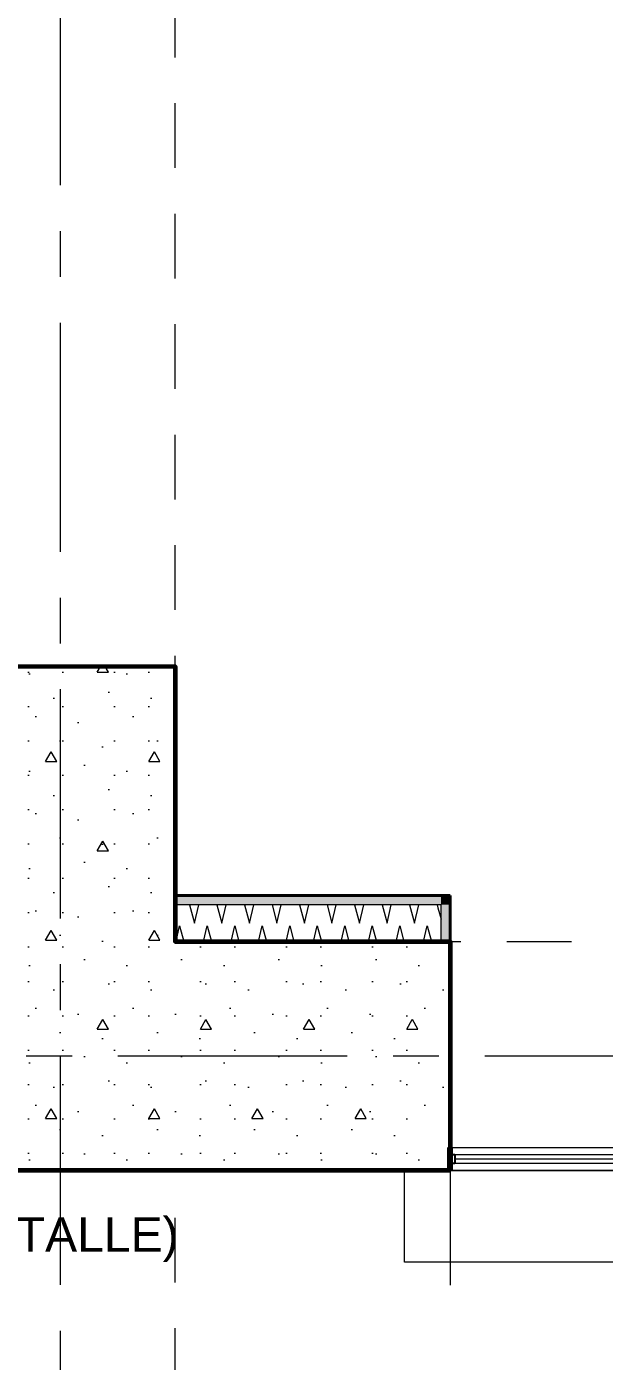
# Model space of a CAD drawing. Header units: inches. Extents: x -38 to 5698, y -33 to 92.
# Drawn here: x 115.746 to 117.006, y 29.283 to 32.196 of the extents above; entities that cross this region are included whole.
import ezdxf

# ---------------------------------------------------------------- set-up
doc = ezdxf.new("R2010")
doc.units = ezdxf.units.IN
doc.header["$MEASUREMENT"] = 0
doc.linetypes.add('Hidden Line', pattern=[0.195611, 0.141111, -0.0545])
doc.linetypes.add('Punto & Raya', pattern=[0.65, 0.5, -0.075, 0, -0.075])
for name, color, linetype in [('02 _ ARQ _ ALB _ Ejes Generales', 7, 'Continuous'), ('02 _ ARQ _ ALB _ Muros Interiores', 7, 'Continuous'), ('02 _ ARQ _ ZON _ Espacio.3D', 7, 'Continuous'), ('08 _ STR _ EXT _ 06 Columnas', 7, 'Continuous'), ('08 _ STR _ EXT _ 09 Vigas', 7, 'Continuous'), ('Dibujo 2D - General', 7, 'Continuous'), ('Estructura - 04 MURO', 253, 'Continuous'), ('Interior - Mobiliario', 7, 'Continuous'), ('Notas - Etiquetas', 251, 'Continuous')]:
    doc.layers.add(name, color=color, linetype=linetype)
doc.styles.add('Estilo_Generado_4', font='swisse.ttf')
doc.dimstyles.new('Estilo_Generado__8', dxfattribs={"dimtxt": 0.18, "dimasz": 0.0912, "dimexe": 0.18, "dimexo": 0.0625, "dimgap": 0, "dimtad": 0, "dimtih": 1, "dimtoh": 1, "dimdec": 4, "dimzin": 0, "dimdsep": 46, "dimcen": 0.09, "dimadec": 0, "dimazin": 0, "dimtfac": 1, "dimtdec": 4, "dimtmove": 0, "dimatfit": 3, "dimldrblk": 'ARROWHEAD_5', "dimfxl": 1, "dimtolj": 1, "dimtzin": 0, "dimarcsym": 0})

# ---------------------------------------------------------------- blocks, each defined once
blk = doc.blocks.new('*X64', base_point=(804.059, 0))
at = {"layer": 'Estructura - 04 MURO', "color": 9, "linetype": 'Continuous', "lineweight": 5}
for p, q in [((828.2022, 30.2733), (828.209, 30.2481)), ((828.1711, 30.2), (828.179, 30.2339)), ((828.179, 30.2339), (828.1881, 30.2))]:
    blk.add_line(p, q, dxfattribs=at)
blk = doc.blocks.new('*X65', base_point=(804.059, 0))
at = {"layer": 'Estructura - 04 MURO', "color": 9, "linetype": 'Continuous', "lineweight": 5}
for p, q in [((828.1404, 30.28), (828.1512, 30.24)), ((828.1512, 30.24), (828.1605, 30.28)), ((828.2004, 30.28), (828.2022, 30.2733))]:
    blk.add_line(p, q, dxfattribs=at)
blk = doc.blocks.new('*X66', base_point=(804.059, 0))
at = {"layer": 'Estructura - 04 MURO', "color": 9, "linetype": 'Continuous', "lineweight": 5}
for p, q in [((827.6604, 30.28), (827.6712, 30.24)), ((827.6712, 30.24), (827.6805, 30.28)), ((827.7204, 30.28), (827.7312, 30.24)), ((827.7312, 30.24), (827.7405, 30.28)), ((827.7804, 30.28), (827.7912, 30.24)), ((827.7912, 30.24), (827.8005, 30.28)), ((827.8404, 30.28), (827.8512, 30.24)), ((827.8512, 30.24), (827.8605, 30.28)), ((827.9004, 30.28), (827.9112, 30.24)), ((827.9112, 30.24), (827.9205, 30.28)), ((827.9604, 30.28), (827.9712, 30.24)), ((827.9712, 30.24), (827.9805, 30.28)), ((828.0204, 30.28), (828.0312, 30.24)), ((828.0312, 30.24), (828.0405, 30.28)), ((828.0804, 30.28), (828.0912, 30.24)), ((828.0912, 30.24), (828.1005, 30.28)), ((827.6311, 30.2), (827.639, 30.2339)), ((827.639, 30.2339), (827.6481, 30.2)), ((827.6911, 30.2), (827.699, 30.2339)), ((827.699, 30.2339), (827.7081, 30.2)), ((827.7511, 30.2), (827.759, 30.2339)), ((827.759, 30.2339), (827.7681, 30.2)), ((827.8111, 30.2), (827.819, 30.2339)), ((827.819, 30.2339), (827.8281, 30.2)), ((827.8711, 30.2), (827.879, 30.2339)), ((827.879, 30.2339), (827.8881, 30.2)), ((827.9311, 30.2), (827.939, 30.2339)), ((827.939, 30.2339), (827.9481, 30.2)), ((827.9911, 30.2), (827.999, 30.2339)), ((827.999, 30.2339), (828.0081, 30.2)), ((828.0511, 30.2), (828.059, 30.2339)), ((828.059, 30.2339), (828.0681, 30.2)), ((828.1111, 30.2), (828.119, 30.2339)), ((828.119, 30.2339), (828.1281, 30.2))]:
    blk.add_line(p, q, dxfattribs=at)
blk = doc.blocks.new('ARROWHEAD_5')
at = {"linetype": 'Continuous', "lineweight": 0}
blk.add_hatch(color=0, dxfattribs=at).paths.add_polyline_path([(-1, 0.2679), (0, 0), (-1, -0.2679)])
at = {"color": 0, "linetype": 'Continuous', "lineweight": 0}
blk.add_line((0, 0), (-1, 0), dxfattribs=at)

msp = doc.modelspace()

# ---------------------------------------------------------------- hatches: boundary and pattern name
at = {"layer": '08 _ STR _ EXT _ 06 Columnas', "linetype": 'Continuous', "lineweight": 9}
h = msp.add_hatch(dxfattribs=at)
h.set_pattern_fill('HORMIGÓN_EN_MASA_0002', style=0, pattern_type=2)
h.set_pattern_definition([(0, (92.5, 3e-09), (0, 0.3897114), [0.024375, -0.200625]), (0, (92.6125, 0.19486), (0, 0.3897114), [0.024375, -0.200625]), (60, (92.5, 3e-09), (-0.3375, 0.1948557), [0.024375, -0.200625]), (60, (92.725, 3e-09), (-0.3375, 0.1948557), [0.024375, -0.200625]), (120, (92.5244, 3e-09), (0.3375, 0.1948557), [0.024375, -0.200625]), (120, (92.7494, 3e-09), (0.3375, 0.1948557), [0.024375, -0.200625]), (0, (92.500015, 0.0375), (0, 0.075), [0, -0.075, 0, -0.1125]), (45, (92.537515, 0.0375), (-0.05303301, 0.05303301), [0, -0.05625, 0, -0.09375])])
h.paths.add_polyline_path([(116.67, 29.7), (116.67, 30.1999), (116.07, 30.2), (116.07, 30.8001), (115.57, 30.8002), (115.57, 29.7)])
at = {"layer": 'Estructura - 04 MURO', "linetype": 'Continuous', "lineweight": 9}
for points in [[(116.65, 30.3), (116.07, 30.3), (116.07, 30.28), (116.65, 30.28)], [(116.65, 30.28), (116.67, 30.28), (116.67, 30.3)], [(116.65, 30.28), (116.67, 30.3), (116.65, 30.3)], [(116.65, 30.28), (116.65, 30.2), (116.67, 30.2), (116.67, 30.28)]]:
    msp.add_hatch(color=252, dxfattribs=at).paths.add_polyline_path(points)

# ---------------------------------------------------------------- linework, layer by layer
at = {"layer": '02 _ ARQ _ ALB _ Ejes Generales', "color": 252, "linetype": 'Punto & Raya', "lineweight": 13}
for p, q in [((115.82, 3.05), (115.82, 44.9)), ((98.3454, 29.95), (147.07, 29.95))]:
    msp.add_line(p, q, dxfattribs=at)
at = {"layer": '02 _ ARQ _ ALB _ Muros Interiores', "color": 7, "linetype": 'Continuous', "lineweight": 80}
for p, q in [((116.67, 29.735), (116.67, 29.75)), ((116.67, 29.735), (116.67, 29.75)), ((116.67, 29.715), (116.67, 29.735)), ((116.67, 29.715), (116.67, 29.735)), ((116.67, 29.715), (116.67, 29.735)), ((116.67, 29.7), (116.67, 29.715)), ((116.67, 29.7), (116.67, 29.715))]:
    msp.add_line(p, q, dxfattribs=at)
at = {"layer": '02 _ ARQ _ ALB _ Muros Interiores', "color": 165, "linetype": 'Continuous', "lineweight": 15}
for p, q in [((116.67, 29.75), (118.17, 29.75)), ((116.68, 29.735), (118.16, 29.735)), ((116.68, 29.725), (118.16, 29.725)), ((118.16, 29.715), (116.68, 29.715)), ((116.67, 29.7), (118.17, 29.7))]:
    msp.add_line(p, q, dxfattribs=at)
at = {"layer": '02 _ ARQ _ ALB _ Muros Interiores', "color": 165, "linetype": 'Continuous', "lineweight": 25}
for p, q in [((116.67, 29.735), (116.68, 29.735)), ((116.68, 29.715), (116.67, 29.715)), ((116.68, 29.735), (116.68, 29.715))]:
    msp.add_line(p, q, dxfattribs=at)
at = {"layer": '02 _ ARQ _ ZON _ Espacio.3D', "color": 254, "linetype": 'Continuous', "lineweight": 0, "flags": 128}
for points in [[(115.57, 30.8002), (116.07, 30.8001), (116.07, 30.2), (116.67, 30.1999), (116.67, 29.7), (122.57, 29.7), (122.57, 30.2), (122.57, 30.6), (122.812, 30.6), (122.812, 39), (122.57, 39), (122.57, 39.75), (116.07, 39.75), (116.07, 39.65), (116.07, 39), (115.57, 39)], [(143.92, 27), (143.92, 29.7), (115.57, 29.7)]]:
    msp.add_lwpolyline(points, dxfattribs=at)
at = {"layer": '08 _ STR _ EXT _ 06 Columnas', "color": 7, "linetype": 'Continuous', "lineweight": 60, "flags": 128}
msp.add_lwpolyline([(116.67, 29.7), (115.57, 29.7), (115.57, 30.8002), (116.07, 30.8001), (116.07, 30.2), (116.67, 30.1999)], close=True, dxfattribs=at)
at = {"layer": '08 _ STR _ EXT _ 09 Vigas', "color": 251, "linetype": 'Hidden Line', "lineweight": 13}
for p, q in [((116.07, 30.2), (116.07, 39.4)), ((116.07, 30.2), (122.57, 30.2)), ((102.07, 29.7), (122.57, 29.7)), ((116.07, 17.4), (116.07, 29.7))]:
    msp.add_line(p, q, dxfattribs=at)
at = {"layer": 'Dibujo 2D - General', "color": 7, "linetype": 'Continuous', "lineweight": 13}
msp.add_line((116.67, 30.1999), (116.6698, 29.4496), dxfattribs=at)
at = {"layer": 'Estructura - 04 MURO', "color": 143, "linetype": 'Continuous', "lineweight": 5}
for p, q in [((116.57, 30.28), (116.07, 30.28)), ((116.65, 30.28), (116.57, 30.28)), ((116.65, 30.2), (116.65, 30.28)), ((116.65, 30.2), (116.65, 30.28))]:
    msp.add_line(p, q, dxfattribs=at)
at = {"layer": 'Estructura - 04 MURO', "color": 7, "linetype": 'Continuous', "lineweight": 40, "flags": 128}
for points in [[(116.67, 30.3), (116.07, 30.3)], [(116.07, 30.3), (116.07, 30.28)], [(116.67, 30.3), (116.67, 30.28)], [(116.67, 30.2), (116.67, 30.28)], [(116.67, 30.2), (116.65, 30.2)]]:
    msp.add_lwpolyline(points, dxfattribs=at)
at = {"layer": 'Estructura - 04 MURO', "color": 143, "linetype": 'Continuous', "lineweight": 5, "flags": 128}
for points in [[(116.07, 30.28), (116.07, 30.2)], [(116.1484, 30.2), (116.57, 30.2)], [(116.65, 30.2), (116.57, 30.2)]]:
    msp.add_lwpolyline(points, dxfattribs=at)
at = {"layer": 'Interior - Mobiliario', "color": 175, "linetype": 'Continuous', "lineweight": 13, "flags": 128}
msp.add_lwpolyline([(118.269, 29.5001), (116.57, 29.5001), (116.57, 29.7), (118.269, 29.7)], close=True, dxfattribs=at)

# ---------------------------------------------------------------- block references
at = {"layer": 'Estructura - 04 MURO', "color": 7, "lineweight": 80}
for name in ['*X66', '*X65', '*X64']:
    msp.add_blockref(name, (92.5, 0), dxfattribs=at)

# ---------------------------------------------------------------- texts
at = {"layer": 'Notas - Etiquetas', "color": 8, "linetype": 'Continuous', "lineweight": 13, "insert": (114.3022, 29.549), "char_height": 0.075, "attachment_point": 4, "style": 'Estilo_Generado_4'}
msp.add_mtext('\\A1;{\\pql;\\fSwis721 Ex BT|b0|i0|c0|p34;TABIQUERIA FIJA 2 (VER DETALLE)\\fSwis721 Ex BT|b0|i0|c0|p34; }', dxfattribs=at)

# ---------------------------------------------------------------- leaders
at = {"layer": 'Notas - Etiquetas', "color": 8, "linetype": 'Continuous', "lineweight": 13, "annotation_type": 0, "has_hookline": 1, "hookline_direction": 0, "text_width": 1.9482}
msp.add_leader([(113.9851, 29.735), (114.1208, 29.549), (114.3022, 29.549)], dimstyle='Estilo_Generado__8', dxfattribs=at)

doc.saveas('drawing.dxf')
